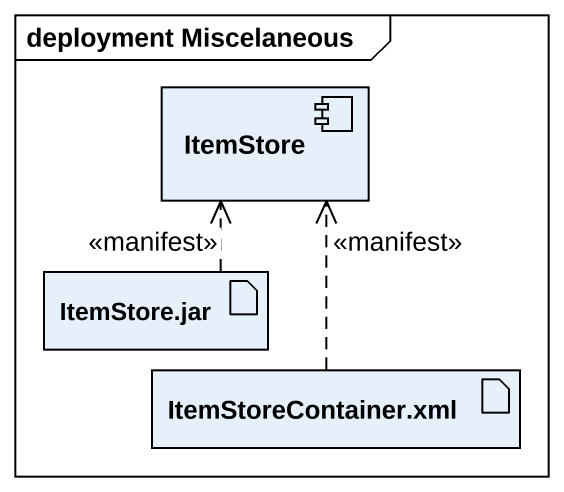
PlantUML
@startuml
mainframe deployment Miscelaneous
component ItemStore
artifact "ItemStore.jar" as ItemStore_jar
artifact "ItemStoreContainer.xml" as ItemStoreContainer_xml
ItemStore_jar .up.> ItemStore : <<manifest>>
ItemStoreContainer_xml .up.> ItemStore : <<manifest>>
@enduml
